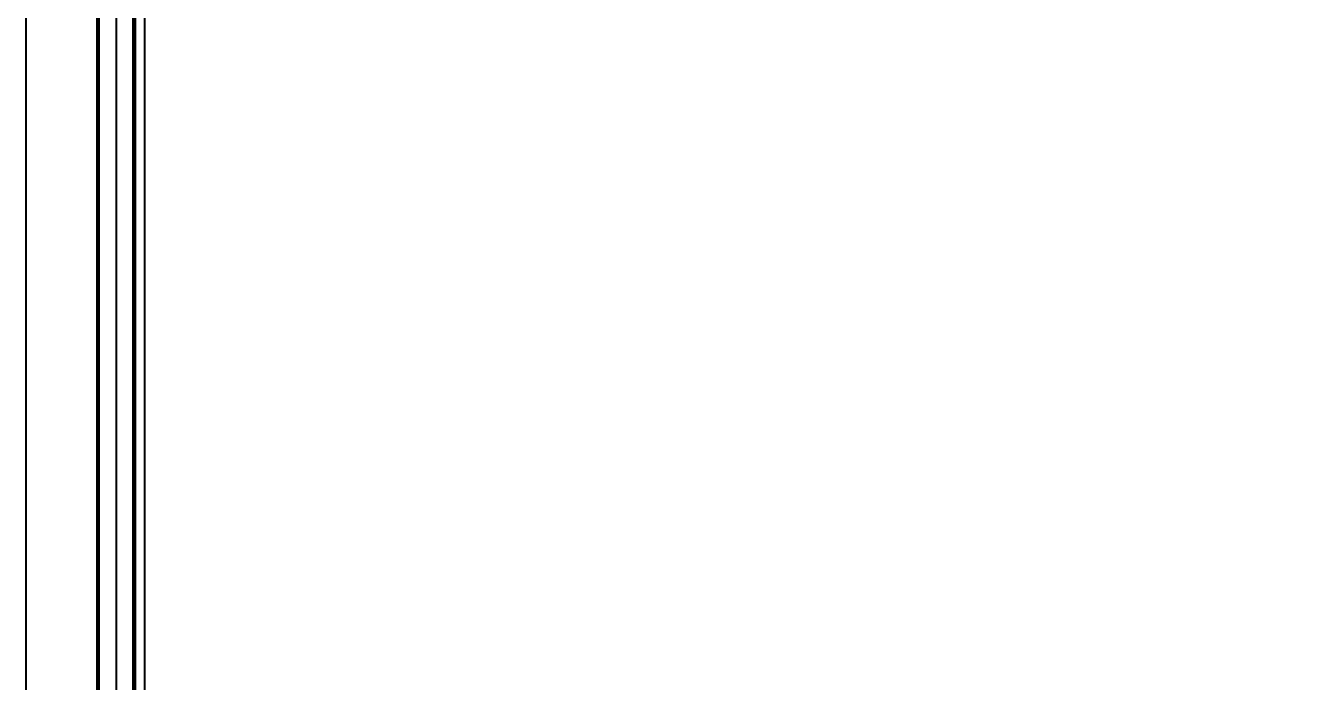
# Model space of a CAD drawing. Header units: inches. Extents: x 4821 to 127877, y 58012 to 433683.
# Drawn here: x 26585 to 33566, y 75144 to 78720 of the extents above; entities that cross this region are included whole.
import ezdxf

# ---------------------------------------------------------------- set-up
doc = ezdxf.new("R2010")
doc.units = ezdxf.units.IN
doc.header["$MEASUREMENT"] = 0
doc.layers.add('ELECTRICAL', color=4, linetype='Continuous')

# ---------------------------------------------------------------- blocks, each defined once
blk = doc.blocks.new('BANDA-MOATAZ')
at = {"color": 10}
blk.add_lwpolyline([(0, 0), (0, 40500), (-57155, 40500), (-57155, 0)], close=True, dxfattribs=at)
at = {"const_width": 17.5}
for points in [[(-350, 350), (-350, 40150), (-56805, 40150), (-56805, 350)], [(-525, 5112.5), (-525, 39975), (-56630, 39975), (-56630, 5112.5)]]:
    blk.add_lwpolyline(points, close=True, dxfattribs=at)
at = {"color": 131}
blk.add_lwpolyline([(-437.5, 437.5), (-437.5, 40062.5), (-56717.5, 40062.5), (-56717.5, 437.5)], close=True, dxfattribs=at)
at = {"layer": 'ELECTRICAL', "color": 131}
blk.add_lwpolyline([(-575, 5162.5), (-575, 39925), (-56580, 39925), (-56580, 5162.5)], close=True, dxfattribs=at)

msp = doc.modelspace()

# ---------------------------------------------------------------- block references
at = {"xscale": 1.12079201326193, "yscale": 1.12079201326193, "zscale": 1.12079201326193}
for p in [(90643.4, 58012.5, 0), (90646.8, 58015.5, 0)]:
    msp.add_blockref('BANDA-MOATAZ', p, dxfattribs=at)

doc.saveas('drawing.dxf')
